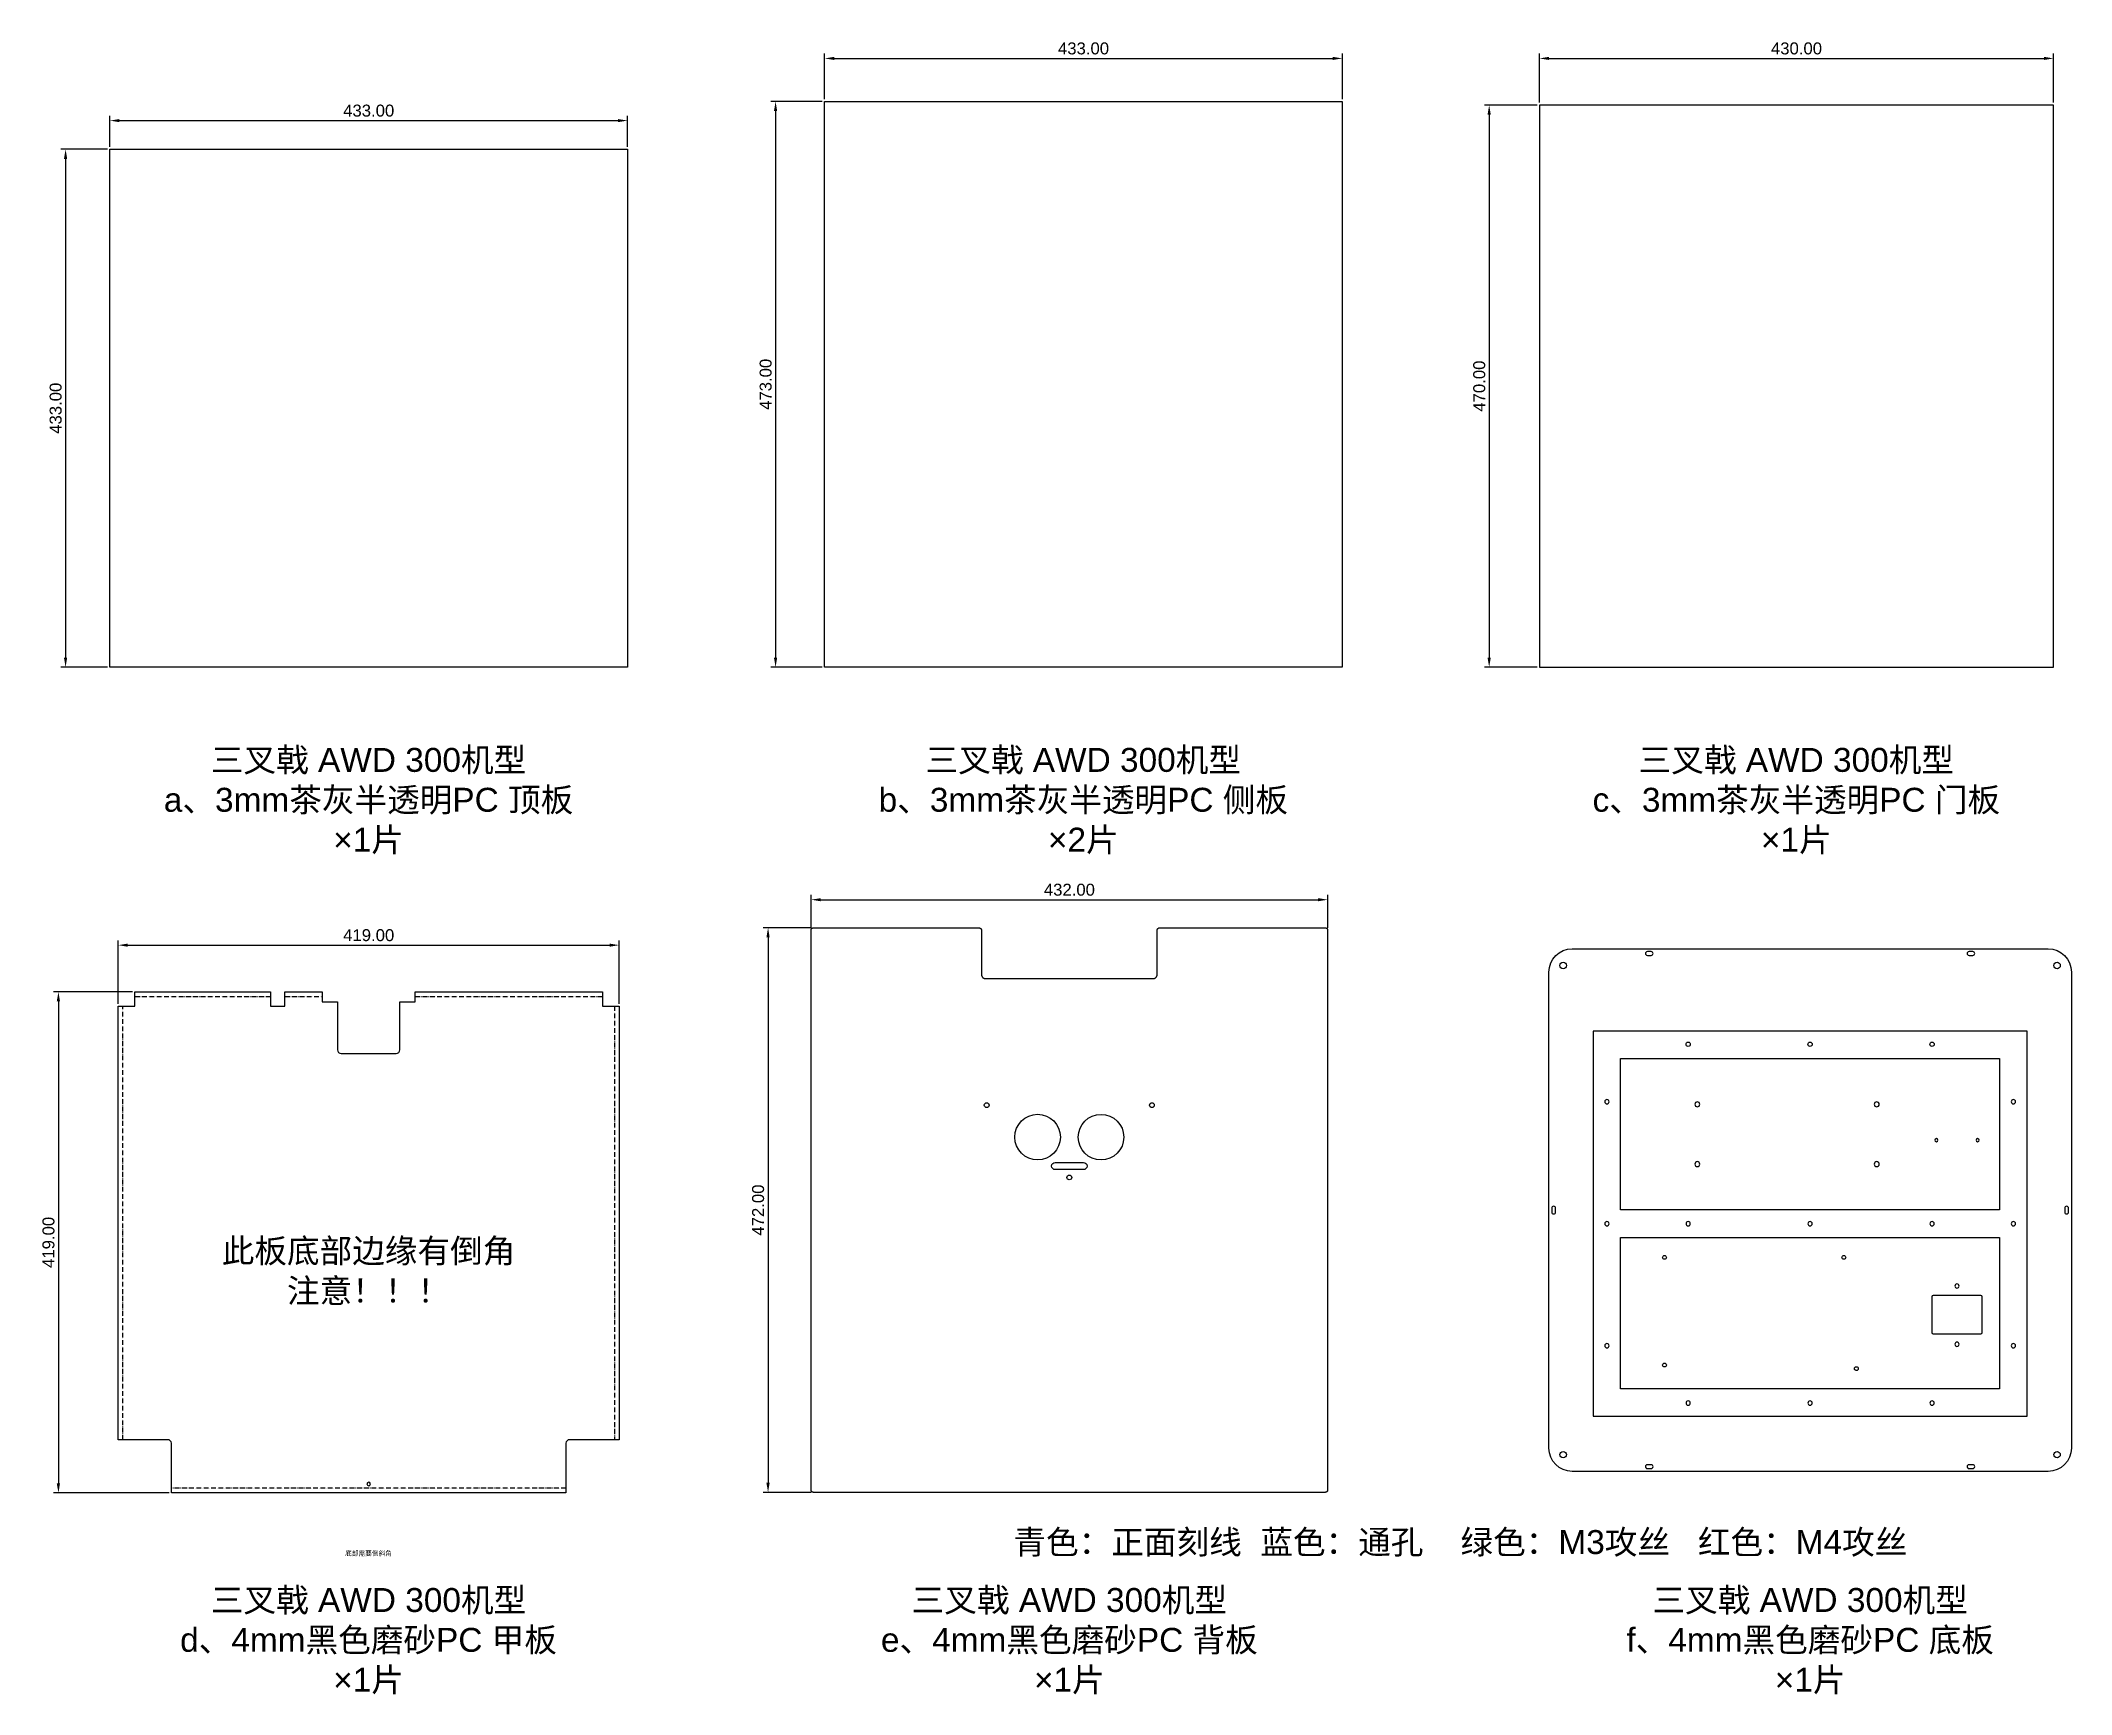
# Model space of a CAD drawing. Header units: millimetres. Extents: x -770 to 928, y -900 to 482.
import ezdxf

# ---------------------------------------------------------------- set-up
doc = ezdxf.new("R2010")
doc.units = ezdxf.units.MM
doc.header["$MEASUREMENT"] = 0
doc.linetypes.add('DashDot', pattern=[6, 4, -1, 0, -1])
doc.layers.add('二、面板部分$1.PC 面板部分', color=7, linetype='Continuous')
doc.layers.add('八、电器仓', color=7, linetype='Continuous')
doc.styles.add('Arial Regular', font='arial.ttf')
doc.dimstyles.new('默认值', dxfattribs={"dimscale": 4, "dimtxt": 2.5, "dimasz": 2, "dimexe": 1, "dimexo": 0.5, "dimgap": 0.8, "dimtad": 1, "dimtoh": 1, "dimzin": 1, "dimdsep": 46, "dimtxsty": 'Arial Regular', "dimcen": 0.5, "dimadec": 1, "dimazin": 1, "dimtfac": 1, "dimtdec": 4, "dimtix": 1, "dimtofl": 0, "dimtmove": 1, "dimatfit": 3, "dimfxl": 1, "dimtolj": 1, "dimtzin": 1, "dimarcsym": 0})

# ---------------------------------------------------------------- blocks, each defined once
blk = doc.blocks.new('*D1')
at = {"layer": 'Defpoints', "color": 0}
for p in [(483.6, 428.5), (441.6, -41.5), (483.6, -41.5)]:
    blk.add_point(p, dxfattribs=at)
at = {"layer": '二、面板部分$1.PC 面板部分', "color": 0, "lineweight": -2}
for p, q in [((481.6, 428.5), (437.6, 428.5)), ((441.6, 420.5), (441.6, -33.5)), ((481.6, -41.5), (437.6, -41.5))]:
    blk.add_line(p, q, dxfattribs=at)
at = {"layer": '二、面板部分$1.PC 面板部分', "color": 0}
for points in [[(442.9, 420.5), (440.2, 420.5), (441.6, 428.5)], [(440.2, -33.5), (442.9, -33.5), (441.6, -41.5)]]:
    blk.add_solid(points, dxfattribs=at)
at = {"layer": '二、面板部分$1.PC 面板部分', "color": 0, "insert": (433.3, 193.5), "char_height": 10, "attachment_point": 5, "rotation": 90, "style": 'Arial Regular'}
blk.add_mtext('\\A1;470.00', dxfattribs=at)
blk = doc.blocks.new('*D2')
at = {"layer": 'Defpoints', "color": 0}
for p in [(913.6, 467.5), (483.6, 428.5), (913.6, 428.5)]:
    blk.add_point(p, dxfattribs=at)
at = {"layer": '二、面板部分$1.PC 面板部分', "color": 0, "lineweight": -2}
for p, q in [((483.6, 430.5), (483.6, 471.5)), ((491.6, 467.5), (905.6, 467.5)), ((913.6, 430.5), (913.6, 471.5))]:
    blk.add_line(p, q, dxfattribs=at)
at = {"layer": '二、面板部分$1.PC 面板部分', "color": 0}
for points in [[(491.6, 468.8), (491.6, 466.2), (483.6, 467.5)], [(905.6, 466.2), (905.6, 468.8), (913.6, 467.5)]]:
    blk.add_solid(points, dxfattribs=at)
at = {"layer": '二、面板部分$1.PC 面板部分', "color": 0, "insert": (698.6, 475.8), "char_height": 10, "attachment_point": 5, "style": 'Arial Regular'}
blk.add_mtext('\\A1;430.00', dxfattribs=at)
blk = doc.blocks.new('*D3')
at = {"layer": 'Defpoints', "color": 0}
for p in [(-114.2, 431.5), (-155.2, -41.5), (-114.2, -41.5)]:
    blk.add_point(p, dxfattribs=at)
at = {"layer": '二、面板部分$1.PC 面板部分', "color": 0, "lineweight": -2}
for p, q in [((-116.2, 431.5), (-159.2, 431.5)), ((-155.2, 423.5), (-155.2, -33.5)), ((-116.2, -41.5), (-159.2, -41.5))]:
    blk.add_line(p, q, dxfattribs=at)
at = {"layer": '二、面板部分$1.PC 面板部分', "color": 0}
for points in [[(-153.9, 423.5), (-156.6, 423.5), (-155.2, 431.5)], [(-156.6, -33.5), (-153.9, -33.5), (-155.2, -41.5)]]:
    blk.add_solid(points, dxfattribs=at)
at = {"layer": '二、面板部分$1.PC 面板部分', "color": 0, "insert": (-163.5, 195), "char_height": 10, "attachment_point": 5, "rotation": 90, "style": 'Arial Regular'}
blk.add_mtext('\\A1;473.00', dxfattribs=at)
blk = doc.blocks.new('*D4')
at = {"layer": 'Defpoints', "color": 0}
for p in [(318.8, 467.5), (-114.2, 431.5), (318.8, 431.5)]:
    blk.add_point(p, dxfattribs=at)
at = {"layer": '二、面板部分$1.PC 面板部分', "color": 0, "lineweight": -2}
for p, q in [((-114.2, 433.5), (-114.2, 471.5)), ((-106.2, 467.5), (310.8, 467.5)), ((318.8, 433.5), (318.8, 471.5))]:
    blk.add_line(p, q, dxfattribs=at)
at = {"layer": '二、面板部分$1.PC 面板部分', "color": 0}
for points in [[(-106.2, 468.8), (-106.2, 466.2), (-114.2, 467.5)], [(310.8, 466.2), (310.8, 468.8), (318.8, 467.5)]]:
    blk.add_solid(points, dxfattribs=at)
at = {"layer": '二、面板部分$1.PC 面板部分', "color": 0, "insert": (102.3, 475.8), "char_height": 10, "attachment_point": 5, "style": 'Arial Regular'}
blk.add_mtext('\\A1;433.00', dxfattribs=at)
blk = doc.blocks.new('*D5')
at = {"layer": 'Defpoints', "color": 0}
for p in [(-712, 391.5), (-749, -41.5), (-712, -41.5)]:
    blk.add_point(p, dxfattribs=at)
at = {"layer": '二、面板部分$1.PC 面板部分', "color": 0, "lineweight": -2}
for p, q in [((-714, 391.5), (-753, 391.5)), ((-749, 383.5), (-749, -33.5)), ((-714, -41.5), (-753, -41.5))]:
    blk.add_line(p, q, dxfattribs=at)
at = {"layer": '二、面板部分$1.PC 面板部分', "color": 0}
for points in [[(-747.7, 383.5), (-750.4, 383.5), (-749, 391.5)], [(-750.4, -33.5), (-747.7, -33.5), (-749, -41.5)]]:
    blk.add_solid(points, dxfattribs=at)
at = {"layer": '二、面板部分$1.PC 面板部分', "color": 0, "insert": (-757.3, 175), "char_height": 10, "attachment_point": 5, "rotation": 90, "style": 'Arial Regular'}
blk.add_mtext('\\A1;433.00', dxfattribs=at)
blk = doc.blocks.new('*D6')
at = {"layer": 'Defpoints', "color": 0}
for p in [(-279, 415.5), (-712, 391.5), (-279, 391.5)]:
    blk.add_point(p, dxfattribs=at)
at = {"layer": '二、面板部分$1.PC 面板部分', "color": 0, "lineweight": -2}
for p, q in [((-712, 393.5), (-712, 419.5)), ((-704, 415.5), (-287, 415.5)), ((-279, 393.5), (-279, 419.5))]:
    blk.add_line(p, q, dxfattribs=at)
at = {"layer": '二、面板部分$1.PC 面板部分', "color": 0}
for points in [[(-704, 416.8), (-704, 414.2), (-712, 415.5)], [(-287, 414.2), (-287, 416.8), (-279, 415.5)]]:
    blk.add_solid(points, dxfattribs=at)
at = {"layer": '二、面板部分$1.PC 面板部分', "color": 0, "insert": (-495.5, 423.8), "char_height": 10, "attachment_point": 5, "style": 'Arial Regular'}
blk.add_mtext('\\A1;433.00', dxfattribs=at)
blk = doc.blocks.new('*D7')
at = {"layer": 'Defpoints', "color": 0}
for p in [(-123.5, -259.4), (-161.5, -731.4), (-123.5, -731.4)]:
    blk.add_point(p, dxfattribs=at)
at = {"layer": '二、面板部分$1.PC 面板部分', "color": 0, "lineweight": -2}
for p, q in [((-125.5, -259.4), (-165.5, -259.4)), ((-161.5, -267.4), (-161.5, -723.4)), ((-125.5, -731.4), (-165.5, -731.4))]:
    blk.add_line(p, q, dxfattribs=at)
at = {"layer": '二、面板部分$1.PC 面板部分', "color": 0}
for points in [[(-160.2, -267.4), (-162.9, -267.4), (-161.5, -259.4)], [(-162.9, -723.4), (-160.2, -723.4), (-161.5, -731.4)]]:
    blk.add_solid(points, dxfattribs=at)
at = {"layer": '二、面板部分$1.PC 面板部分', "color": 0, "insert": (-169.8, -495.4), "char_height": 10, "attachment_point": 5, "rotation": 90, "style": 'Arial Regular'}
blk.add_mtext('\\A1;472.00', dxfattribs=at)
blk = doc.blocks.new('*D8')
at = {"layer": 'Defpoints', "color": 0}
for p in [(-286, -273.9), (-705, -324.9), (-286, -324.9)]:
    blk.add_point(p, dxfattribs=at)
at = {"layer": '二、面板部分$1.PC 面板部分', "color": 0, "lineweight": -2}
for p, q in [((-705, -322.9), (-705, -269.9)), ((-286, -322.9), (-286, -269.9)), ((-697, -273.9), (-294, -273.9))]:
    blk.add_line(p, q, dxfattribs=at)
at = {"layer": '二、面板部分$1.PC 面板部分', "color": 0}
for points in [[(-697, -272.6), (-697, -275.2), (-705, -273.9)], [(-294, -275.2), (-294, -272.6), (-286, -273.9)]]:
    blk.add_solid(points, dxfattribs=at)
at = {"layer": '二、面板部分$1.PC 面板部分', "color": 0, "insert": (-495.5, -265.6), "char_height": 10, "attachment_point": 5, "style": 'Arial Regular'}
blk.add_mtext('\\A1;419.00', dxfattribs=at)
blk = doc.blocks.new('*D9')
at = {"layer": 'Defpoints', "color": 0}
for p in [(-691, -312.9), (-755, -731.9), (-660.5, -731.9)]:
    blk.add_point(p, dxfattribs=at)
at = {"layer": '二、面板部分$1.PC 面板部分', "color": 0, "lineweight": -2}
for p, q in [((-693, -312.9), (-759, -312.9)), ((-755, -320.9), (-755, -723.9)), ((-662.5, -731.9), (-759, -731.9))]:
    blk.add_line(p, q, dxfattribs=at)
at = {"layer": '二、面板部分$1.PC 面板部分', "color": 0}
for points in [[(-753.7, -320.9), (-756.4, -320.9), (-755, -312.9)], [(-756.4, -723.9), (-753.7, -723.9), (-755, -731.9)]]:
    blk.add_solid(points, dxfattribs=at)
at = {"layer": '二、面板部分$1.PC 面板部分', "color": 0, "insert": (-763.3, -522.4), "char_height": 10, "attachment_point": 5, "rotation": 90, "style": 'Arial Regular'}
blk.add_mtext('\\A1;419.00', dxfattribs=at)
blk = doc.blocks.new('*D10')
at = {"layer": 'Defpoints', "color": 0}
for p in [(306.5, -235.9), (-125.5, -261.4), (306.5, -261.4)]:
    blk.add_point(p, dxfattribs=at)
at = {"layer": '二、面板部分$1.PC 面板部分', "color": 0, "lineweight": -2}
for p, q in [((-125.5, -259.4), (-125.5, -231.9)), ((-117.5, -235.9), (298.5, -235.9)), ((306.5, -259.4), (306.5, -231.9))]:
    blk.add_line(p, q, dxfattribs=at)
at = {"layer": '二、面板部分$1.PC 面板部分', "color": 0}
for points in [[(-117.5, -234.6), (-117.5, -237.2), (-125.5, -235.9)], [(298.5, -237.2), (298.5, -234.6), (306.5, -235.9)]]:
    blk.add_solid(points, dxfattribs=at)
at = {"layer": '二、面板部分$1.PC 面板部分', "color": 0, "insert": (90.5, -227.6), "char_height": 10, "attachment_point": 5, "style": 'Arial Regular'}
blk.add_mtext('\\A1;432.00', dxfattribs=at)

msp = doc.modelspace()

# ---------------------------------------------------------------- linework, layer by layer
at = {"layer": '二、面板部分$1.PC 面板部分', "color": 7}
for p, q in [((-114.241, -41.5), (-114.241, 431.5)), ((-114.241, 431.5), (318.759, 431.5)), ((318.759, 431.5), (318.759, -41.5)), ((913.562, 428.5), (483.562, 428.5)), ((483.562, 428.5), (483.562, -41.5)), ((913.562, -41.5), (913.562, 428.5)), ((-712.044, -41.5), (-712.044, 391.5)), ((-712.044, 391.5), (-279.044, 391.5)), ((-279.044, 391.5), (-279.044, -41.5)), ((-279.044, -41.5), (-712.044, -41.5)), ((318.759, -41.5), (-114.241, -41.5)), ((483.562, -41.5), (913.562, -41.5)), ((-125.544, -261.386), (-125.543, -261.318)), ((-125.544, -729.386), (-125.544, -261.386)), ((-125.543, -261.318), (-125.539, -261.25)), ((-125.539, -261.25), (-125.533, -261.182)), ((-125.533, -261.182), (-125.525, -261.114)), ((-125.525, -261.114), (-125.515, -261.046)), ((-125.515, -261.046), (-125.502, -260.979)), ((-125.502, -260.979), (-125.487, -260.913)), ((-125.487, -260.913), (-125.47, -260.846)), ((-125.47, -260.846), (-125.45, -260.781)), ((-125.45, -260.781), (-125.428, -260.716)), ((-125.428, -260.716), (-125.404, -260.652)), ((-125.404, -260.652), (-125.378, -260.589)), ((-125.378, -260.589), (-125.35, -260.527)), ((-125.35, -260.527), (-125.319, -260.466)), ((-125.319, -260.466), (-125.287, -260.406)), ((-125.287, -260.406), (-125.253, -260.347)), ((-125.253, -260.347), (-125.216, -260.289)), ((-125.216, -260.289), (-125.178, -260.233)), ((-125.178, -260.233), (-125.137, -260.178)), ((-125.137, -260.178), (-125.095, -260.124)), ((-125.095, -260.124), (-125.051, -260.072)), ((-125.051, -260.072), (-125.005, -260.021)), ((-125.005, -260.021), (-124.958, -259.972)), ((-124.958, -259.972), (-124.909, -259.924)), ((-124.909, -259.924), (-124.858, -259.879)), ((-124.858, -259.879), (-124.806, -259.835)), ((-124.806, -259.835), (-124.752, -259.792)), ((-124.752, -259.792), (-124.697, -259.752)), ((-124.697, -259.752), (-124.641, -259.714)), ((-124.641, -259.714), (-124.583, -259.677)), ((-124.583, -259.677), (-124.524, -259.643)), ((-124.524, -259.643), (-124.464, -259.61)), ((-124.464, -259.61), (-124.403, -259.58)), ((-124.403, -259.58), (-124.34, -259.552)), ((-124.34, -259.552), (-124.277, -259.525)), ((-124.277, -259.525), (-124.213, -259.502)), ((-124.213, -259.502), (-124.149, -259.48)), ((-124.149, -259.48), (-124.083, -259.46)), ((-124.083, -259.46), (-124.017, -259.443)), ((-124.017, -259.443), (-123.951, -259.428)), ((-123.951, -259.428), (-123.884, -259.415)), ((-123.884, -259.415), (-123.816, -259.405)), ((-123.816, -259.405), (-123.748, -259.397)), ((-123.748, -259.397), (-123.68, -259.391)), ((-123.68, -259.391), (-123.612, -259.387)), ((-123.612, -259.387), (-123.544, -259.386)), ((-123.544, -259.386), (-98.544, -259.386)), ((-98.544, -259.386), (14.933, -259.386)), ((14.933, -259.386), (15.002, -259.387)), ((15.002, -259.387), (15.07, -259.391)), ((15.07, -259.391), (15.138, -259.397)), ((15.138, -259.397), (15.206, -259.405)), ((15.206, -259.405), (15.273, -259.415)), ((15.273, -259.415), (15.34, -259.428)), ((15.34, -259.428), (15.407, -259.443)), ((15.407, -259.443), (15.473, -259.46)), ((15.473, -259.46), (15.538, -259.48)), ((15.538, -259.48), (15.603, -259.502)), ((15.603, -259.502), (15.667, -259.525)), ((15.667, -259.525), (15.73, -259.552)), ((15.73, -259.552), (15.792, -259.58)), ((15.792, -259.58), (15.853, -259.61)), ((15.853, -259.61), (15.914, -259.643)), ((15.914, -259.643), (15.973, -259.677)), ((15.973, -259.677), (16.03, -259.714)), ((16.03, -259.714), (16.087, -259.752)), ((16.087, -259.752), (16.142, -259.792)), ((16.142, -259.792), (16.196, -259.835)), ((16.196, -259.835), (16.248, -259.879)), ((16.248, -259.879), (16.298, -259.924)), ((16.298, -259.924), (16.348, -259.972)), ((16.348, -259.972), (16.395, -260.021)), ((16.395, -260.021), (16.441, -260.072)), ((16.441, -260.072), (16.485, -260.124)), ((16.485, -260.124), (16.527, -260.178)), ((16.527, -260.178), (16.567, -260.233)), ((16.567, -260.233), (16.606, -260.289)), ((16.606, -260.289), (16.642, -260.347)), ((16.642, -260.347), (16.677, -260.406)), ((16.677, -260.406), (16.709, -260.466)), ((16.709, -260.466), (16.74, -260.527)), ((16.74, -260.527), (16.768, -260.589)), ((16.768, -260.589), (16.794, -260.652)), ((16.794, -260.652), (16.818, -260.716)), ((16.818, -260.716), (16.84, -260.781)), ((16.84, -260.781), (16.859, -260.846)), ((16.859, -260.846), (16.876, -260.913)), ((16.876, -260.913), (16.892, -260.979)), ((16.892, -260.979), (16.904, -261.046)), ((16.904, -261.046), (16.915, -261.114)), ((16.915, -261.114), (16.923, -261.182)), ((16.923, -261.182), (16.929, -261.25)), ((16.929, -261.25), (16.932, -261.318)), ((16.932, -261.318), (16.933, -261.386)), ((16.933, -261.386), (16.933, -298.386)), ((163.933, -261.386), (163.935, -261.318)), ((163.933, -298.386), (163.933, -261.386)), ((163.935, -261.318), (163.938, -261.25)), ((163.938, -261.25), (163.944, -261.182)), ((163.944, -261.182), (163.952, -261.114)), ((163.952, -261.114), (163.962, -261.046)), ((163.962, -261.046), (163.975, -260.979)), ((163.975, -260.979), (163.99, -260.913)), ((163.99, -260.913), (164.008, -260.846)), ((164.008, -260.846), (164.027, -260.781)), ((164.027, -260.781), (164.049, -260.716)), ((164.049, -260.716), (164.073, -260.652)), ((164.073, -260.652), (164.099, -260.589)), ((164.099, -260.589), (164.127, -260.527)), ((164.127, -260.527), (164.158, -260.466)), ((164.158, -260.466), (164.19, -260.406)), ((164.19, -260.406), (164.225, -260.347)), ((164.225, -260.347), (164.261, -260.289)), ((164.261, -260.289), (164.299, -260.233)), ((164.299, -260.233), (164.34, -260.178)), ((164.34, -260.178), (164.382, -260.124)), ((164.382, -260.124), (164.426, -260.072)), ((164.426, -260.072), (164.472, -260.021)), ((164.472, -260.021), (164.519, -259.972)), ((164.519, -259.972), (164.568, -259.924)), ((164.568, -259.924), (164.619, -259.879)), ((164.619, -259.879), (164.671, -259.835)), ((164.671, -259.835), (164.725, -259.792)), ((164.725, -259.792), (164.78, -259.752)), ((164.78, -259.752), (164.836, -259.714)), ((164.836, -259.714), (164.894, -259.677)), ((164.894, -259.677), (164.953, -259.643)), ((164.953, -259.643), (165.013, -259.61)), ((165.013, -259.61), (165.074, -259.58)), ((165.074, -259.58), (165.137, -259.552)), ((165.137, -259.552), (165.2, -259.525)), ((165.2, -259.525), (165.264, -259.502)), ((165.264, -259.502), (165.328, -259.48)), ((165.328, -259.48), (165.394, -259.46)), ((165.394, -259.46), (165.46, -259.443)), ((165.46, -259.443), (165.526, -259.428)), ((165.526, -259.428), (165.594, -259.415)), ((165.594, -259.415), (165.661, -259.405)), ((165.661, -259.405), (165.729, -259.397)), ((165.729, -259.397), (165.797, -259.391)), ((165.797, -259.391), (165.865, -259.387)), ((165.865, -259.387), (165.933, -259.386)), ((165.933, -259.386), (279.456, -259.386)), ((279.456, -259.386), (304.456, -259.386)), ((304.456, -259.386), (304.525, -259.387)), ((304.525, -259.387), (304.593, -259.391)), ((304.593, -259.391), (304.661, -259.397)), ((304.661, -259.397), (304.729, -259.405)), ((304.729, -259.405), (304.796, -259.415)), ((304.796, -259.415), (304.863, -259.428)), ((304.863, -259.428), (304.93, -259.443)), ((304.93, -259.443), (304.996, -259.46)), ((304.996, -259.46), (305.061, -259.48)), ((305.061, -259.48), (305.126, -259.502)), ((305.126, -259.502), (305.19, -259.525)), ((305.19, -259.525), (305.253, -259.552)), ((305.253, -259.552), (305.315, -259.58)), ((305.315, -259.58), (305.376, -259.61)), ((305.376, -259.61), (305.437, -259.643)), ((305.437, -259.643), (305.495, -259.677)), ((305.495, -259.677), (305.553, -259.714)), ((305.553, -259.714), (305.61, -259.752)), ((305.61, -259.752), (305.665, -259.792)), ((305.665, -259.792), (305.718, -259.835)), ((305.718, -259.835), (305.771, -259.879)), ((305.771, -259.879), (305.821, -259.924)), ((305.821, -259.924), (305.871, -259.972)), ((305.871, -259.972), (305.918, -260.021)), ((305.918, -260.021), (305.964, -260.072)), ((305.964, -260.072), (306.008, -260.124)), ((306.008, -260.124), (306.05, -260.178)), ((306.05, -260.178), (306.09, -260.233)), ((306.09, -260.233), (306.129, -260.289)), ((306.129, -260.289), (306.165, -260.347)), ((306.165, -260.347), (306.2, -260.406)), ((306.2, -260.406), (306.232, -260.466)), ((306.232, -260.466), (306.262, -260.527)), ((306.262, -260.527), (306.291, -260.589)), ((306.291, -260.589), (306.317, -260.652)), ((306.317, -260.652), (306.341, -260.716)), ((306.341, -260.716), (306.363, -260.781)), ((306.363, -260.781), (306.382, -260.846)), ((306.382, -260.846), (306.399, -260.913)), ((306.399, -260.913), (306.414, -260.979)), ((306.414, -260.979), (306.427, -261.046)), ((306.427, -261.046), (306.438, -261.114)), ((306.438, -261.114), (306.446, -261.182)), ((306.446, -261.182), (306.452, -261.25)), ((306.452, -261.25), (306.455, -261.318)), ((306.455, -261.318), (306.456, -261.386)), ((306.456, -261.386), (306.456, -729.386)), ((511, -276.886), (909, -276.886)), ((16.933, -298.386), (16.935, -298.506)), ((16.935, -298.506), (16.942, -298.625)), ((16.942, -298.625), (16.952, -298.744)), ((16.952, -298.744), (16.966, -298.863)), ((16.966, -298.863), (16.984, -298.981)), ((16.984, -298.981), (17.007, -299.098)), ((17.007, -299.098), (17.033, -299.215)), ((17.033, -299.215), (17.063, -299.33)), ((17.063, -299.33), (17.097, -299.445)), ((17.097, -299.445), (17.135, -299.558)), ((17.135, -299.558), (17.177, -299.67)), ((17.177, -299.67), (17.223, -299.78)), ((17.223, -299.78), (17.273, -299.889)), ((17.273, -299.889), (17.326, -299.996)), ((17.326, -299.996), (17.383, -300.101)), ((17.383, -300.101), (17.443, -300.205)), ((17.443, -300.205), (17.507, -300.306)), ((17.507, -300.306), (17.574, -300.404)), ((17.574, -300.404), (17.645, -300.501)), ((17.645, -300.501), (17.718, -300.595)), ((17.718, -300.595), (17.795, -300.686)), ((17.795, -300.686), (17.875, -300.775)), ((17.875, -300.775), (17.958, -300.861)), ((17.958, -300.861), (18.044, -300.944)), ((18.044, -300.944), (18.133, -301.024)), ((18.133, -301.024), (18.225, -301.101)), ((18.225, -301.101), (18.319, -301.175)), ((18.319, -301.175), (18.415, -301.245)), ((18.415, -301.245), (18.514, -301.313)), ((18.514, -301.313), (18.615, -301.377)), ((18.615, -301.377), (18.718, -301.437)), ((18.718, -301.437), (18.823, -301.494)), ((18.823, -301.494), (18.93, -301.547)), ((18.93, -301.547), (19.039, -301.596)), ((19.039, -301.596), (19.149, -301.642)), ((19.149, -301.642), (19.261, -301.684)), ((19.261, -301.684), (19.375, -301.722)), ((19.375, -301.722), (19.489, -301.756)), ((19.489, -301.756), (19.605, -301.787)), ((19.605, -301.787), (19.721, -301.813)), ((19.721, -301.813), (19.839, -301.835)), ((19.839, -301.835), (19.957, -301.853)), ((19.957, -301.853), (20.075, -301.868)), ((20.075, -301.868), (20.195, -301.878)), ((20.195, -301.878), (20.314, -301.884)), ((20.314, -301.884), (20.433, -301.886)), ((20.433, -301.886), (160.433, -301.886)), ((160.433, -301.886), (160.553, -301.884)), ((160.553, -301.884), (160.672, -301.878)), ((160.672, -301.878), (160.791, -301.868)), ((160.791, -301.868), (160.91, -301.853)), ((160.91, -301.853), (161.028, -301.835)), ((161.028, -301.835), (161.145, -301.813)), ((161.145, -301.813), (161.262, -301.787)), ((161.262, -301.787), (161.378, -301.756)), ((161.378, -301.756), (161.492, -301.722)), ((161.492, -301.722), (161.605, -301.684)), ((161.605, -301.684), (161.717, -301.642)), ((161.717, -301.642), (161.828, -301.596)), ((161.828, -301.596), (161.937, -301.547)), ((161.937, -301.547), (162.044, -301.494)), ((162.044, -301.494), (162.149, -301.437)), ((162.149, -301.437), (162.252, -301.377)), ((162.252, -301.377), (162.353, -301.313)), ((162.353, -301.313), (162.452, -301.245)), ((162.452, -301.245), (162.548, -301.175)), ((162.548, -301.175), (162.642, -301.101)), ((162.642, -301.101), (162.734, -301.024)), ((162.734, -301.024), (162.822, -300.944)), ((162.822, -300.944), (162.908, -300.861)), ((162.908, -300.861), (162.991, -300.775)), ((162.991, -300.775), (163.071, -300.686)), ((163.071, -300.686), (163.148, -300.595)), ((163.148, -300.595), (163.222, -300.501)), ((163.222, -300.501), (163.293, -300.404)), ((163.293, -300.404), (163.36, -300.306)), ((163.36, -300.306), (163.424, -300.205)), ((163.424, -300.205), (163.484, -300.101)), ((163.484, -300.101), (163.541, -299.996)), ((163.541, -299.996), (163.594, -299.889)), ((163.594, -299.889), (163.644, -299.78)), ((163.644, -299.78), (163.689, -299.67)), ((163.689, -299.67), (163.731, -299.558)), ((163.731, -299.558), (163.769, -299.445)), ((163.769, -299.445), (163.804, -299.33)), ((163.804, -299.33), (163.834, -299.215)), ((163.834, -299.215), (163.86, -299.098)), ((163.86, -299.098), (163.882, -298.981)), ((163.882, -298.981), (163.901, -298.863)), ((163.901, -298.863), (163.915, -298.744)), ((163.915, -298.744), (163.925, -298.625)), ((163.925, -298.625), (163.931, -298.506)), ((163.931, -298.506), (163.933, -298.386)), ((491.5, -694.386), (491.5, -296.386)), ((928.5, -296.386), (928.5, -694.386)), ((-691.044, -324.886), (-691.044, -312.886)), ((-691.044, -312.886), (-577.544, -312.886)), ((-577.544, -312.886), (-577.544, -324.886)), ((-565.544, -324.886), (-565.544, -312.886)), ((-565.544, -312.886), (-534.544, -312.886)), ((-534.544, -312.886), (-534.544, -321.386)), ((-534.544, -321.386), (-521.544, -321.386)), ((-521.544, -321.386), (-521.544, -361.386)), ((-469.544, -361.386), (-469.544, -321.386)), ((-469.544, -321.386), (-456.544, -321.386)), ((-456.544, -321.386), (-456.544, -312.886)), ((-456.544, -312.886), (-300.044, -312.886)), ((-300.044, -312.886), (-300.044, -324.886)), ((-705.044, -687.386), (-705.044, -324.886)), ((-705.044, -324.886), (-691.044, -324.886)), ((-577.544, -324.886), (-565.544, -324.886)), ((-300.044, -324.886), (-286.044, -324.886)), ((-286.044, -324.886), (-286.044, -687.386)), ((-518.544, -364.386), (-472.544, -364.386)), ((-663.544, -687.386), (-705.044, -687.386)), ((-660.544, -731.886), (-660.544, -690.386)), ((-330.544, -690.386), (-330.544, -731.886)), ((-286.044, -687.386), (-327.544, -687.386)), ((-125.543, -729.454), (-125.544, -729.386)), ((-125.539, -729.523), (-125.543, -729.454)), ((-125.533, -729.591), (-125.539, -729.523)), ((-125.525, -729.658), (-125.533, -729.591)), ((-125.515, -729.726), (-125.525, -729.658)), ((-125.502, -729.793), (-125.515, -729.726)), ((-125.487, -729.86), (-125.502, -729.793)), ((-125.47, -729.926), (-125.487, -729.86)), ((-125.45, -729.991), (-125.47, -729.926)), ((-125.428, -730.056), (-125.45, -729.991)), ((-125.404, -730.12), (-125.428, -730.056)), ((-125.378, -730.183), (-125.404, -730.12)), ((-125.35, -730.245), (-125.378, -730.183)), ((-125.319, -730.306), (-125.35, -730.245)), ((-125.287, -730.366), (-125.319, -730.306)), ((306.232, -730.306), (306.2, -730.366)), ((306.262, -730.245), (306.232, -730.306)), ((306.291, -730.183), (306.262, -730.245)), ((306.317, -730.12), (306.291, -730.183)), ((306.341, -730.056), (306.317, -730.12)), ((306.363, -729.991), (306.341, -730.056)), ((306.382, -729.926), (306.363, -729.991)), ((306.399, -729.86), (306.382, -729.926)), ((306.414, -729.793), (306.399, -729.86)), ((306.427, -729.726), (306.414, -729.793)), ((306.438, -729.658), (306.427, -729.726)), ((306.446, -729.591), (306.438, -729.658)), ((306.452, -729.523), (306.446, -729.591)), ((306.455, -729.454), (306.452, -729.523)), ((306.456, -729.386), (306.455, -729.454)), ((909, -713.886), (511, -713.886)), ((-330.544, -731.886), (-660.544, -731.886)), ((-125.253, -730.425), (-125.287, -730.366)), ((-125.216, -730.483), (-125.253, -730.425)), ((-125.178, -730.539), (-125.216, -730.483)), ((-125.137, -730.595), (-125.178, -730.539)), ((-125.095, -730.648), (-125.137, -730.595)), ((-125.051, -730.7), (-125.095, -730.648)), ((-125.005, -730.751), (-125.051, -730.7)), ((-124.958, -730.8), (-125.005, -730.751)), ((-124.909, -730.848), (-124.958, -730.8)), ((-124.858, -730.893), (-124.909, -730.848)), ((-124.806, -730.937), (-124.858, -730.893)), ((-124.752, -730.98), (-124.806, -730.937)), ((-124.697, -731.02), (-124.752, -730.98)), ((-124.641, -731.058), (-124.697, -731.02)), ((-124.583, -731.095), (-124.641, -731.058)), ((-124.524, -731.129), (-124.583, -731.095)), ((-124.464, -731.162), (-124.524, -731.129)), ((-124.403, -731.192), (-124.464, -731.162)), ((-124.34, -731.22), (-124.403, -731.192)), ((-124.277, -731.247), (-124.34, -731.22)), ((-124.213, -731.271), (-124.277, -731.247)), ((-124.149, -731.292), (-124.213, -731.271)), ((-124.083, -731.312), (-124.149, -731.292)), ((-124.017, -731.329), (-124.083, -731.312)), ((-123.951, -731.344), (-124.017, -731.329)), ((-123.884, -731.357), (-123.951, -731.344)), ((-123.816, -731.367), (-123.884, -731.357)), ((-123.748, -731.376), (-123.816, -731.367)), ((-123.68, -731.381), (-123.748, -731.376)), ((-123.612, -731.385), (-123.68, -731.381)), ((-123.544, -731.386), (-123.612, -731.385)), ((304.456, -731.386), (-123.544, -731.386)), ((304.525, -731.385), (304.456, -731.386)), ((304.593, -731.381), (304.525, -731.385)), ((304.661, -731.376), (304.593, -731.381)), ((304.729, -731.367), (304.661, -731.376)), ((304.796, -731.357), (304.729, -731.367)), ((304.863, -731.344), (304.796, -731.357)), ((304.93, -731.329), (304.863, -731.344)), ((304.996, -731.312), (304.93, -731.329)), ((305.061, -731.292), (304.996, -731.312)), ((305.126, -731.271), (305.061, -731.292)), ((305.19, -731.247), (305.126, -731.271)), ((305.253, -731.22), (305.19, -731.247)), ((305.315, -731.192), (305.253, -731.22)), ((305.376, -731.162), (305.315, -731.192)), ((305.437, -731.129), (305.376, -731.162)), ((305.495, -731.095), (305.437, -731.129)), ((305.553, -731.058), (305.495, -731.095)), ((305.61, -731.02), (305.553, -731.058)), ((305.665, -730.98), (305.61, -731.02)), ((305.718, -730.937), (305.665, -730.98)), ((305.771, -730.893), (305.718, -730.937)), ((305.821, -730.848), (305.771, -730.893)), ((305.871, -730.8), (305.821, -730.848)), ((305.918, -730.751), (305.871, -730.8)), ((305.964, -730.7), (305.918, -730.751)), ((306.008, -730.648), (305.964, -730.7)), ((306.05, -730.595), (306.008, -730.648)), ((306.09, -730.539), (306.05, -730.595)), ((306.129, -730.483), (306.09, -730.539)), ((306.165, -730.425), (306.129, -730.483)), ((306.2, -730.366), (306.165, -730.425))]:
    msp.add_line(p, q, dxfattribs=at)
at = {"layer": '二、面板部分$1.PC 面板部分', "color": 5}
for p, q in [((577.1, -279.286), (573.9, -279.286)), ((573.9, -282.486), (577.1, -282.486)), ((846.1, -279.286), (842.9, -279.286)), ((842.9, -282.486), (846.1, -282.486)), ((78.635, -455.587), (102.232, -455.587)), ((102.232, -461.587), (78.635, -461.587)), ((493.9, -493.786), (493.9, -496.986)), ((497.1, -496.986), (497.1, -493.786)), ((811.833, -567.876), (811.833, -597.876)), ((852.833, -566.876), (812.833, -566.876)), ((853.833, -597.876), (853.833, -567.876)), ((812.833, -598.876), (852.833, -598.876)), ((577.1, -708.286), (573.9, -708.286)), ((573.9, -711.486), (577.1, -711.486)), ((846.1, -708.286), (842.9, -708.286)), ((842.9, -711.486), (846.1, -711.486))]:
    msp.add_line(p, q, dxfattribs=at)
at = {"layer": '二、面板部分$1.PC 面板部分', "color": 7, "linetype": 'DashDot'}
for p, q in [((-691.044, -316.886), (-577.544, -316.886)), ((-565.544, -316.886), (-534.544, -316.886)), ((-456.544, -316.886), (-300.044, -316.886)), ((-701.044, -687.386), (-701.044, -324.886)), ((-290.044, -324.886), (-290.044, -687.386)), ((-330.544, -727.886), (-660.544, -727.886))]:
    msp.add_line(p, q, dxfattribs=at)
at = {"layer": '二、面板部分$1.PC 面板部分', "color": 1}
for p, q in [((922.899, -493.786), (922.899, -496.986)), ((926.099, -496.986), (926.099, -493.786))]:
    msp.add_line(p, q, dxfattribs=at)
at = {"layer": '二、面板部分$1.PC 面板部分', "color": 5}
for centre, radius in [((503.499, -290.899), 2.7), ((916.499, -290.886), 2.7), ((21.333, -407.686), 2), ((159.533, -407.686), 2), ((63.903, -434.383), 19.05), ((116.943, -434.434), 19.05), ((90.433, -468.086), 2), ((90.433, -468.086), 2), ((588.167, -534.967), 1.6), ((738.167, -534.967), 1.6), ((588.167, -624.967), 1.6), ((748.667, -627.967), 1.6), ((503.5, -699.874), 2.7), ((916.499, -699.874), 2.7)]:
    msp.add_circle(centre, radius, dxfattribs=at)
at = {"layer": '二、面板部分$1.PC 面板部分', "color": 1}
for centre in [(608, -356.786), (710, -356.786), (812, -356.786)]:
    msp.add_circle(centre, 1.8, dxfattribs=at)
at = {"layer": '二、面板部分$1.PC 面板部分', "color": 1, "extrusion": (0, 0, -1)}
for centre in [(-539.999, -404.786), (-880, -404.786), (-539.999, -506.786), (-608, -506.786), (-710, -506.786), (-812, -506.786), (-879.999, -506.786), (-832.833, -558.876), (-539.999, -608.786), (-832.833, -607.626), (-879.999, -608.786), (-608, -656.786), (-710, -656.786), (-812, -656.786)]:
    msp.add_circle(centre, 1.8, dxfattribs=at)
at = {"layer": '二、面板部分$1.PC 面板部分', "color": 5, "extrusion": (0, 0, -1)}
for centre, radius in [((-615.667, -406.968), 2.1), ((-765.667, -406.968), 2.1), ((-615.667, -456.968), 2.1), ((-765.667, -456.968), 2.1), ((495.544, -724.386), 1.5)]:
    msp.add_circle(centre, radius, dxfattribs=at)
at = {"layer": '二、面板部分$1.PC 面板部分', "color": 3, "extrusion": (0, 0, -1)}
for centre in [(-815.608, -436.968), (-850.058, -436.968)]:
    msp.add_circle(centre, 1.3, dxfattribs=at)
at = {"layer": '二、面板部分$1.PC 面板部分', "color": 7, "extrusion": (-4.1225e-15, 4.1225e-15, -1)}
for centre, start, end in [((-511, -296.386), 0, 90), ((-909, -694.386), 180, 270)]:
    msp.add_arc(centre, 19.5, start, end, dxfattribs=at)
at = {"layer": '二、面板部分$1.PC 面板部分', "color": 5}
for centre, radius, start, end in [((573.9, -280.886), 1.6, 90, 270), ((577.1, -280.886), 1.6, 360, 90), ((577.1, -280.886), 1.6, 270, 0), ((842.9, -280.886), 1.6, 90, 270), ((846.1, -280.886), 1.6, 360, 90), ((846.1, -280.886), 1.6, 270, 0), ((495.5, -493.786), 1.6, 90, 180), ((495.5, -493.786), 1.6, 0, 90), ((495.5, -496.986), 1.6, 180, 0), ((812.833, -567.876), 1, 90, 180), ((852.833, -567.876), 1, 360, 90), ((812.833, -597.876), 1, 180, 270), ((852.833, -597.876), 1, 270, 0), ((573.9, -709.886), 1.6, 90, 270), ((577.1, -709.886), 1.6, 360, 90), ((577.1, -709.886), 1.6, 270, 360), ((842.9, -709.886), 1.6, 90, 270), ((846.1, -709.886), 1.6, 0, 90), ((846.1, -709.886), 1.6, 270, 360)]:
    msp.add_arc(centre, radius, start, end, dxfattribs=at)
at = {"layer": '二、面板部分$1.PC 面板部分', "color": 7, "extrusion": (4.1225e-15, 4.1225e-15, -1)}
msp.add_arc((-909, -296.386), 19.5, 90, 180, dxfattribs=at)
at = {"layer": '二、面板部分$1.PC 面板部分', "color": 7}
for centre, start, end in [((-518.544, -361.386), 180, 270), ((-472.544, -361.386), 270, 0), ((-663.544, -690.386), 0, 90), ((-327.544, -690.386), 90, 180)]:
    msp.add_arc(centre, 3, start, end, dxfattribs=at)
at = {"layer": '二、面板部分$1.PC 面板部分', "color": 5, "extrusion": (0, 0, -1)}
for centre, start, end in [((-78.635, -458.587), 270, 90), ((-102.232, -458.587), 90, 270)]:
    msp.add_arc(centre, 3, start, end, dxfattribs=at)
at = {"layer": '二、面板部分$1.PC 面板部分', "color": 1}
for centre, start, end in [((924.499, -493.786), 90, 180), ((924.499, -493.786), 360, 90), ((924.499, -496.986), 180, 360)]:
    msp.add_arc(centre, 1.6, start, end, dxfattribs=at)
at = {"layer": '二、面板部分$1.PC 面板部分', "color": 7, "extrusion": (-4.1225e-15, -4.1225e-15, -1)}
msp.add_arc((-511, -694.386), 19.5, 270, 360, dxfattribs=at)
at = {"layer": '八、电器仓', "color": 4}
for p, q in [((867.5, -345.786), (528.499, -345.786)), ((528.499, -345.786), (528.499, -667.786)), ((891.5, -345.786), (867.5, -345.786)), ((891.5, -667.786), (891.5, -345.786)), ((551.499, -495.286), (551.499, -368.786)), ((551.499, -368.786), (868.5, -368.786)), ((868.5, -368.786), (868.5, -495.286)), ((868.5, -495.286), (551.499, -495.286)), ((551.499, -644.786), (551.499, -518.286)), ((551.499, -518.286), (868.5, -518.286)), ((868.5, -518.286), (868.5, -644.786)), ((868.5, -644.786), (551.499, -644.786)), ((528.499, -667.786), (891.5, -667.786))]:
    msp.add_line(p, q, dxfattribs=at)

# ---------------------------------------------------------------- texts
at = {"layer": '二、面板部分$1.PC 面板部分', "color": 7, "attachment_point": 2, "style": 'Arial Regular'}
for s, insert, char_height, width in [('{\\fArial;三}{\\fArial;叉}{\\fArial;戟 AWD 300}{\\fArial;机}{\\fArial;型}\\P{\\fArial;a}{\\fArial;、3mm}{\\fArial;茶}{\\fArial;灰}{\\fArial;半}{\\fArial;透}{\\fArial;明PC }{\\fArial;顶}{\\fArial;板}\\P{\\fArial;×1}{\\fArial;片}\\P', (-495.652, -109), 20, 729.78261), ('{\\fArial;三}{\\fArial;叉}{\\fArial;戟 AWD 300}{\\fArial;机}{\\fArial;型}\\P{\\fArial;b}{\\fArial;、3mm}{\\fArial;茶}{\\fArial;灰}{\\fArial;半}{\\fArial;透}{\\fArial;明PC }{\\fArial;侧}{\\fArial;板}\\P{\\fArial;×2}{\\fArial;片}\\P', (102.151, -109), 20, 728.26087), ('{\\fArial;三}{\\fArial;叉}{\\fArial;戟 AWD 300}{\\fArial;机}{\\fArial;型}\\P{\\fArial;c}{\\fArial;、3mm}{\\fArial;茶}{\\fArial;灰}{\\fArial;半}{\\fArial;透}{\\fArial;明PC }{\\fArial;门}{\\fArial;板}\\P{\\fArial;×1}{\\fArial;片}\\P', (698.454, -109), 20, 726.52174), ('{\\fArial;此}{\\fArial;板}{\\fArial;底}{\\fArial;部}{\\fArial;边}{\\fArial;缘}{\\fArial;有}{\\fArial;倒}{\\fArial;角}\\P{\\fArial;注}{\\fArial;意}{\\fArial;！}{\\fArial;！}{\\fArial;！}\\P', (-495.652, -519.467), 20, 534.78261), ('底部需要倒斜角', (-495.652, -780.386), 4, 84.73913), ('{\\fArial;三}{\\fArial;叉}{\\fArial;戟 AWD 300}{\\fArial;机}{\\fArial;型}\\P{\\fArial;d}{\\fArial;、4mm}{\\fArial;黑}{\\fArial;色}{\\fArial;磨}{\\fArial;砂PC }{\\fArial;甲}{\\fArial;板}\\P{\\fArial;×1}{\\fArial;片}\\P', (-495.652, -811.386), 20, 674.34783), ('{\\fArial;三}{\\fArial;叉}{\\fArial;戟 AWD 300}{\\fArial;机}{\\fArial;型}\\P{\\fArial;e}{\\fArial;、4mm}{\\fArial;黑}{\\fArial;色}{\\fArial;磨}{\\fArial;砂PC }{\\fArial;背}{\\fArial;板}\\P{\\fArial;×1}{\\fArial;片}\\P', (90.456, -811.386), 20, 674.13043), ('{\\fArial;三}{\\fArial;叉}{\\fArial;戟 AWD 300}{\\fArial;机}{\\fArial;型}\\P{\\fArial;f}{\\fArial;、4mm}{\\fArial;黑}{\\fArial;色}{\\fArial;磨}{\\fArial;砂PC }{\\fArial;底}{\\fArial;板}\\P{\\fArial;×1}{\\fArial;片}\\P', (710.021, -811.386), 20, 660.21739)]:
    msp.add_mtext(s, dxfattribs=dict(at, insert=insert, char_height=char_height, width=width))
at = {"layer": '二、面板部分$1.PC 面板部分', "color": 1, "insert": (417.506, -762.971), "char_height": 20, "width": 1554.56522, "attachment_point": 2, "style": 'Arial Regular'}
msp.add_mtext('青色：正面刻线  蓝色：通孔    绿色：M3攻丝   红色：M4攻丝', dxfattribs=at)

# ---------------------------------------------------------------- dimensions: what is measured, and where the dimension line sits
at = {"layer": '二、面板部分$1.PC 面板部分', "color": 7}
for base, p1, p2, picture, middle in [((318.759, 467.5), (-114.241, 431.5), (318.759, 431.5), '*D4', (102.259, 475.805)), ((913.562, 467.5), (483.562, 428.5), (913.562, 428.5), '*D2', (698.562, 475.805)), ((-279.044, 415.5), (-712.044, 391.5), (-279.044, 391.5), '*D6', (-495.544, 423.805)), ((306.456, -235.886), (-125.544, -261.386), (306.456, -261.386), '*D10', (90.456, -227.581)), ((-286.044, -273.886), (-705.044, -324.886), (-286.044, -324.886), '*D8', (-495.544, -265.581))]:
    dim = msp.add_linear_dim(base=base, p1=p1, p2=p2, dimstyle='默认值', override={"dimscale": 4, "dimtxt": 2.5, "dimasz": 2, "dimexe": 1, "dimexo": 0.5, "dimgap": 0.8, "dimtad": 1, "dimtih": 0, "dimdec": 2, "dimzin": 1, "dimtxsty": 'Arial Regular', "dimsah": 0, "dimcen": 0.5, "dimadec": 1, "dimazin": 1, "dimtix": 0, "dimtmove": 0, "dimtzin": 1}, dxfattribs=at)
    dim.commit()
    dim.dimension.update_dxf_attribs({"geometry": picture, "text_midpoint": middle})
for base, p1, p2, picture, middle in [((-155.241, -41.5), (-114.241, 431.5), (-114.241, -41.5), '*D3', (-163.546, 195)), ((441.562, -41.5), (483.562, 428.5), (483.562, -41.5), '*D1', (433.257, 193.5)), ((-749.044, -41.5), (-712.044, 391.5), (-712.044, -41.5), '*D5', (-757.349, 175)), ((-161.544, -731.386), (-123.544, -259.386), (-123.544, -731.386), '*D7', (-169.849, -495.386)), ((-755.044, -731.886), (-691.044, -312.886), (-660.544, -731.886), '*D9', (-763.349, -522.386))]:
    dim = msp.add_linear_dim(base=base, p1=p1, p2=p2, angle=90, dimstyle='默认值', override={"dimscale": 4, "dimtxt": 2.5, "dimasz": 2, "dimexe": 1, "dimexo": 0.5, "dimgap": 0.8, "dimtad": 1, "dimtih": 0, "dimdec": 2, "dimzin": 1, "dimtxsty": 'Arial Regular', "dimsah": 0, "dimcen": 0.5, "dimadec": 1, "dimazin": 1, "dimtix": 0, "dimtmove": 0, "dimtzin": 1}, dxfattribs=at)
    dim.commit()
    dim.dimension.update_dxf_attribs({"geometry": picture, "text_midpoint": middle})

doc.saveas('drawing.dxf')
